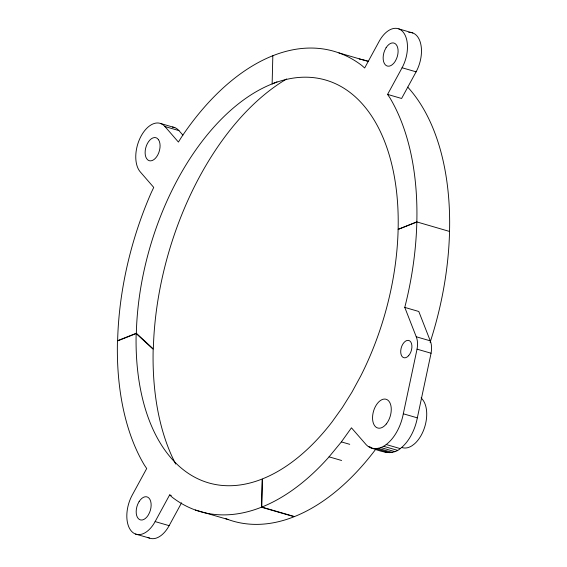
<?xml version="1.0" encoding="UTF-8"?>
<svg xmlns="http://www.w3.org/2000/svg" width="567" height="567" viewBox="0 0 567 567"><rect width="100%" height="100%" fill="white"/><g stroke="black" fill="none" stroke-linecap="round" stroke-linejoin="round"><path stroke-width="0.85" d="M376.169 448.653A239.494 139.525 -73.8 0 1 294.521 516.565L261.805 507.075L262.478 478.881A209.563 122.082 -73.8 0 0 332.106 421.855L342.326 407.574L351.909 392.222L360.768 375.928A209.563 122.082 -73.8 0 0 398.126 229.373L416.83 221.917L449.546 231.449A239.494 139.525 -73.8 0 1 430.105 342.397M225.652 518.599A239.494 139.525 -73.8 0 0 294.167 516.707L261.451 507.21L262.152 479.016A209.563 122.082 -73.8 0 1 136.158 333.559L117.454 340.98A239.494 139.525 -73.8 0 0 144.294 464.94L146.704 468.519L132.196 495.168A26.947 15.699 -73.8 0 0 131.324 531.052A26.947 15.699 -73.8 0 0 155.124 521.59L169.143 525.659L181.575 502.816M272.833 55.715L272.132 83.916A209.563 122.082 -73.8 0 0 136.328 333.247L117.624 340.661A239.494 139.525 -73.8 0 1 151.219 192.723L153.735 187.408L140.262 171.886A26.947 15.699 -73.8 0 1 141.14 136.002A26.947 15.699 -73.8 0 1 164.94 126.533L178.959 130.608L182.893 135.137M261.805 507.075A239.494 139.525 -73.8 0 0 329.058 456.846L341.377 441.899L351.455 427.823L366.31 444.854C371.902 450.715 381.279 448.951 386.857 444.025A35.927 20.929 -73.8 0 0 403.307 413.79L417.043 349.159A17.96 10.461 -73.8 0 0 416.242 336.763L404.774 307.406A239.494 139.525 -73.8 0 0 416.83 221.917A239.494 139.525 -73.8 0 0 389.99 97.992L387.58 94.413L402.088 67.764A26.947 15.699 -73.8 0 0 402.96 31.872A26.947 15.699 -73.8 0 0 379.16 41.341L364.659 67.99L361.859 65.51A239.494 139.525 -73.8 0 0 181.546 137.051L178.414 142.062L164.94 126.533M370.605 447.724C380.138 451.013 392.236 456.35 400.876 448.093A35.927 20.929 -73.8 0 0 417.333 417.858L431.069 353.227A17.96 10.461 -73.8 0 0 430.261 340.838L418.793 311.481L404.774 307.406M155.124 521.59L169.625 494.941L171.277 495.423M408.75 32.411A26.947 15.699 -73.8 0 1 420.955 44.999A26.947 15.699 -73.8 0 1 416.107 71.832L401.606 98.481L387.58 94.413M277.008 81.839L272.132 83.916A209.563 122.082 -73.8 0 1 398.126 229.373L416.83 221.952M398.814 28.903L412.84 32.971M402.088 67.764L416.107 71.832M338.931 52.908L368.288 61.434M160.794 123.563L174.82 127.632M416.242 336.763L430.261 340.838M417.043 349.159L431.069 353.227M403.307 413.79L417.333 417.858M386.191 444.535L400.21 448.603M383.526 446.279L397.545 450.347M380.833 447.554L394.859 451.63M378.161 448.348L392.18 452.416M368.359 446.527L370.832 447.243M375.538 448.639L389.557 452.714M341.377 441.899L349.74 444.322M329.058 456.846L341.61 460.489M195.353 510.017L228.069 519.514M135.47 534.029L149.49 538.097M384.624 451.793L387.027 452.501M169.625 494.941L172.425 497.415A239.494 139.525 -73.8 0 0 261.451 507.21M136.328 333.24L153.338 348.974A234.703 136.732 -73.8 0 1 286.633 78.99M136.158 333.559L153.168 349.286A234.703 136.732 -73.8 0 0 175.713 464.047M421.104 397.821L422.231 399.118A26.947 15.699 -73.8 0 1 414.498 443.855L411.911 445.811A26.947 15.699 -73.8 0 1 401.691 447.441M169.143 525.659A26.947 15.699 -73.8 0 1 147.994 537.374M407.737 87.12A239.494 139.525 -73.8 0 1 449.546 231.449M359.216 59.003A239.494 139.525 -73.8 0 1 368.387 61.307M172.418 127.079A26.947 15.699 -73.8 0 1 178.959 130.608M139.142 501.526L137.753 504.198A11.978 6.974 -73.8 0 0 138.334 518.628A11.978 6.974 -73.8 0 0 148.178 515.233L149.568 512.561A11.978 6.974 -73.8 0 0 148.986 498.131A11.978 6.974 -73.8 0 0 139.142 501.526M386.106 47.699L384.717 50.371A11.978 6.974 -73.8 0 0 385.298 64.801A11.978 6.974 -73.8 0 0 395.142 61.406L396.531 58.727A11.978 6.974 -73.8 0 0 395.95 44.304A11.978 6.974 -73.8 0 0 386.106 47.699M158.569 139.773L157.201 138.32A11.978 6.974 -73.8 0 0 147.342 143.649A11.978 6.974 -73.8 0 0 146.633 158.647L148.008 160.1A11.978 6.974 -73.8 0 0 157.86 154.777A11.978 6.974 -73.8 0 0 158.569 139.773M408.566 355.736A8.98 5.231 -73.8 0 0 409.643 340.838A8.98 5.231 -73.8 0 0 400.734 350.69A8.98 5.231 -73.8 0 0 408.566 355.736M386.283 423.981A14.969 8.718 -73.8 0 0 386.878 399.558A14.969 8.718 -73.8 0 0 372.554 417.347A14.969 8.718 -73.8 0 0 386.283 423.981"/></g></svg>
